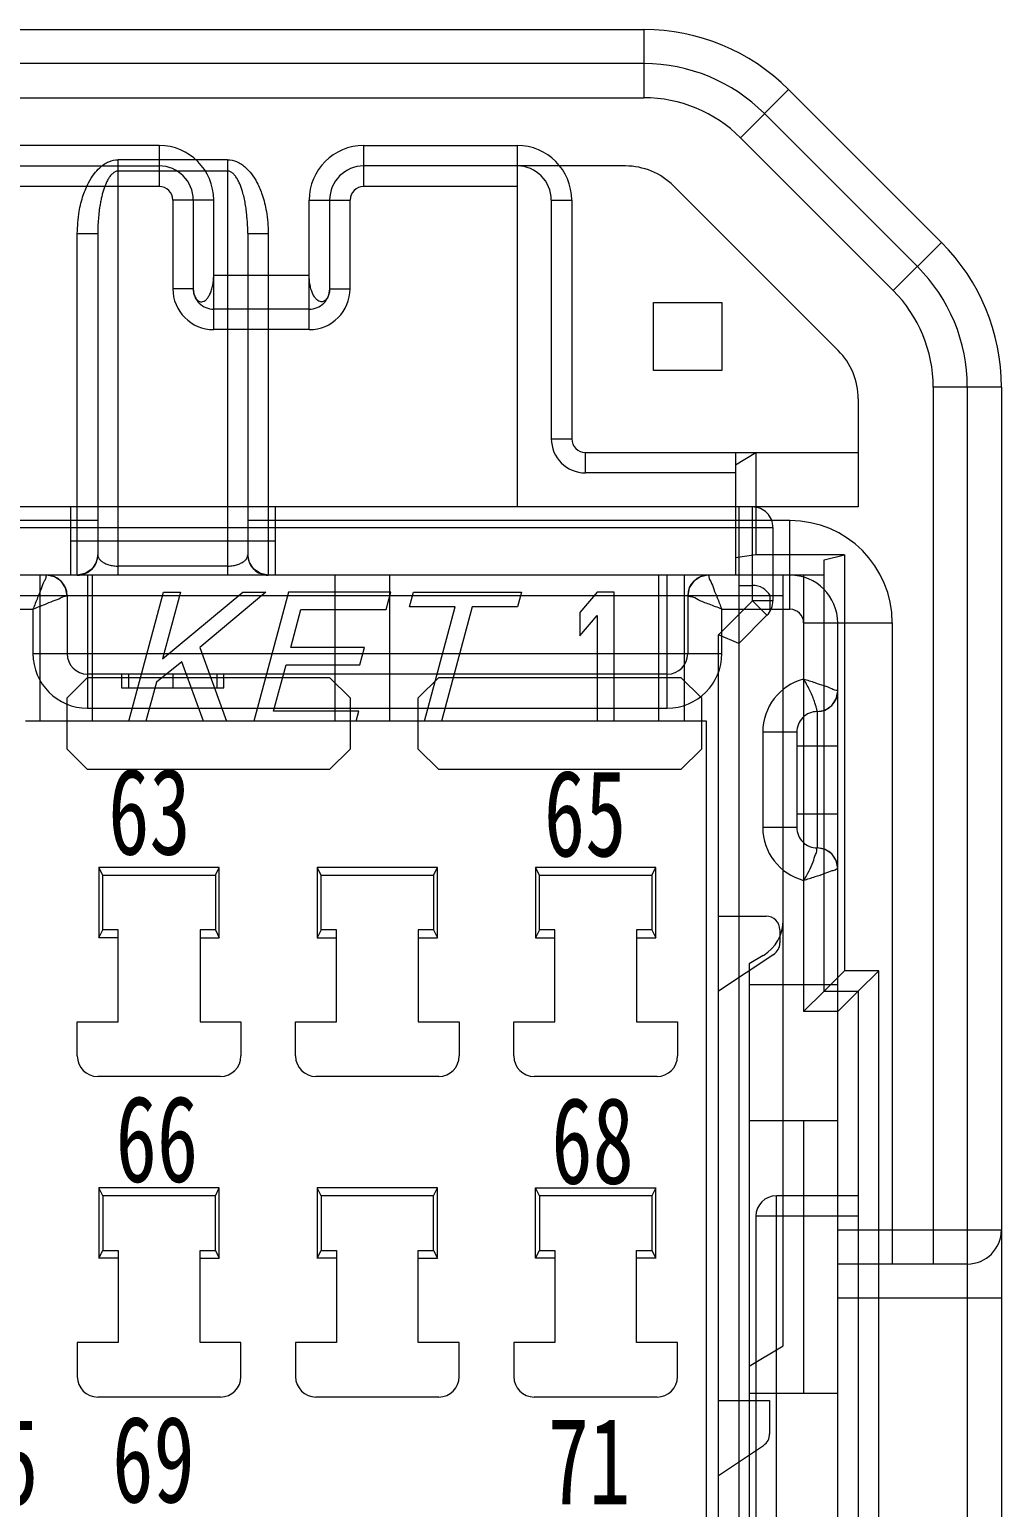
# Model space of a CAD drawing. Header units: inches. Extents: x 47316 to 59086, y 3141 to 11743.
# Drawn here: x 54999.47 to 55027.52, y 9651.85 to 9694.51 of the extents above; entities that cross this region are included whole.
import ezdxf

# ---------------------------------------------------------------- set-up
doc = ezdxf.new("R2010")
doc.units = ezdxf.units.IN
doc.header["$MEASUREMENT"] = 0
doc.styles.get("Standard").update_dxf_attribs({"font": ''})
doc.styles.get('Standard').set_extended_font_data('SimSun')

msp = doc.modelspace()

# ---------------------------------------------------------------- linework, layer by layer
at = {"color": 0, "linetype": 'Continuous', "lineweight": 15}
for p, q in [((54932.135, 9694.508), (55017.204, 9694.508)), ((55017.204, 9694.508), (55017.204, 9692.54)), ((55017.204, 9693.524), (54932.135, 9693.524)), ((55019.988, 9691.386), (55021.379, 9692.778)), ((55021.379, 9692.778), (55025.794, 9688.364)), ((54992.878, 9692.54), (55017.204, 9692.54)), ((55025.098, 9687.668), (55020.684, 9692.082)), ((55003.213, 9691.162), (54954.492, 9691.162)), ((55003.213, 9691.162), (55003.213, 9689.981)), ((55009.118, 9689.981), (55009.118, 9691.162)), ((55009.118, 9691.162), (55013.547, 9691.162)), ((55013.547, 9691.162), (55013.547, 9680.729)), ((55024.402, 9686.972), (55019.988, 9691.386)), ((55002.032, 9678.76), (55002.032, 9690.757)), ((55002.032, 9690.757), (55005.181, 9690.757)), ((55005.181, 9690.757), (55005.181, 9678.76)), ((54993.862, 9690.571), (55003.213, 9690.571)), ((55005.181, 9690.417), (55002.032, 9690.422)), ((55016.669, 9690.571), (55009.118, 9690.571)), ((55003.213, 9689.981), (54998.292, 9689.981)), ((55013.547, 9689.981), (55009.118, 9689.981)), ((55018.061, 9689.995), (55022.813, 9685.242)), ((55004.788, 9689.587), (55003.607, 9689.587)), ((55003.607, 9689.587), (55003.607, 9687.028)), ((55004.197, 9689.587), (55004.197, 9687.028)), ((55004.788, 9685.847), (55004.788, 9689.587)), ((55007.544, 9685.847), (55007.544, 9689.587)), ((55007.544, 9689.587), (55008.725, 9689.587)), ((55008.134, 9689.587), (55008.134, 9687.028)), ((55008.725, 9687.028), (55008.725, 9689.587)), ((55014.532, 9689.587), (55015.122, 9689.587)), ((55014.532, 9689.587), (55014.532, 9682.697)), ((55015.122, 9689.587), (55015.122, 9682.697)), ((55000.851, 9678.76), (55000.851, 9688.621)), ((55000.851, 9688.621), (55001.441, 9688.621)), ((55001.441, 9688.621), (55001.441, 9679.351)), ((55005.772, 9688.621), (55005.772, 9679.351)), ((55005.772, 9688.621), (55006.362, 9688.621)), ((55006.362, 9688.621), (55006.362, 9678.76)), ((55025.794, 9688.364), (55024.402, 9686.972)), ((55004.788, 9687.421), (55007.544, 9687.421)), ((55004.197, 9687.028), (55003.607, 9687.028)), ((55008.134, 9687.028), (55008.725, 9687.028)), ((55007.544, 9686.437), (55004.788, 9686.437)), ((55017.484, 9684.666), (55017.484, 9686.634)), ((55017.484, 9686.634), (55019.453, 9686.634)), ((55019.453, 9686.634), (55019.453, 9684.666)), ((55007.544, 9685.847), (55004.788, 9685.847)), ((55019.453, 9684.666), (55017.484, 9684.666)), ((55023.39, 9683.85), (55023.39, 9680.729)), ((55027.524, 9684.188), (55025.555, 9684.188)), ((55025.555, 9684.188), (55025.555, 9658.878)), ((55026.54, 9613.883), (55026.54, 9684.188)), ((55027.524, 9684.188), (55027.524, 9613.883)), ((55014.532, 9682.697), (55015.122, 9682.697)), ((55015.516, 9682.303), (55023.39, 9682.303)), ((55015.516, 9681.713), (55015.516, 9682.303)), ((55019.847, 9681.949), (55020.437, 9682.303)), ((55019.847, 9682.303), (55019.847, 9678.76)), ((55020.437, 9682.303), (55020.437, 9679.351)), ((55019.847, 9681.713), (55015.516, 9681.713)), ((55023.39, 9680.729), (54929, 9680.729)), ((55000.654, 9680.729), (55000.654, 9678.76)), ((55006.559, 9680.729), (55006.559, 9678.76)), ((55019.945, 9680.729), (55019.945, 9643.524)), ((55020.339, 9678.02), (55020.339, 9680.729)), ((54928.41, 9680.138), (55020.929, 9680.138)), ((55001.441, 9680.335), (54976.835, 9680.335)), ((55021.421, 9680.335), (55005.772, 9680.335)), ((55020.929, 9680.138), (55020.929, 9678.02)), ((55021.421, 9677.776), (55021.421, 9680.335)), ((55006.559, 9679.744), (55000.654, 9679.744)), ((55001.396, 9679.125), (55001.269, 9678.933)), ((55001.441, 9679.351), (55001.396, 9679.125)), ((55005.817, 9679.125), (55005.772, 9679.351)), ((55005.944, 9678.933), (55005.817, 9679.125)), ((55020.437, 9679.351), (55019.847, 9679.262)), ((55022.996, 9679.351), (55020.437, 9679.351)), ((55022.406, 9679.203), (55022.996, 9679.351)), ((55022.406, 9666.752), (55022.406, 9679.203)), ((55022.996, 9679.351), (55022.996, 9667.343)), ((55022.406, 9678.76), (54927.918, 9678.76)), ((54999.768, 9678.76), (54999.768, 9674.55)), ((55000.19, 9678.715), (54999.965, 9678.76)), ((55000.382, 9678.587), (55000.19, 9678.715)), ((55001.076, 9678.805), (55000.851, 9678.76)), ((55001.269, 9678.933), (55001.076, 9678.805)), ((55001.146, 9678.76), (55001.146, 9674.922)), ((55001.284, 9678.76), (55001.284, 9674.55)), ((55002.032, 9679.033), (55005.181, 9679.033)), ((55006.136, 9678.805), (55005.944, 9678.933)), ((55006.362, 9678.76), (55006.136, 9678.805)), ((55008.282, 9678.76), (55008.282, 9674.55)), ((55009.857, 9678.76), (55009.857, 9674.55)), ((55017.622, 9678.76), (55017.622, 9674.55)), ((55017.878, 9674.922), (55017.878, 9678.76)), ((55018.37, 9678.76), (55018.37, 9674.55)), ((55018.834, 9678.715), (55018.642, 9678.587)), ((55019.059, 9678.76), (55018.834, 9678.715)), ((55021.225, 9656.516), (55021.225, 9678.76)), ((55021.815, 9678.76), (55021.815, 9666.162)), ((55000.51, 9678.396), (55000.382, 9678.587)), ((55000.555, 9678.17), (55000.51, 9678.396)), ((55002.34, 9674.55), (55003.337, 9678.268)), ((55003.829, 9678.268), (55003.313, 9676.341)), ((55003.313, 9676.341), (55005.633, 9678.268)), ((55003.337, 9678.268), (55003.829, 9678.268)), ((55006.289, 9678.268), (55004.387, 9676.676)), ((55005.633, 9678.268), (55006.289, 9678.268)), ((55006.946, 9678.268), (55005.949, 9674.55)), ((55009.898, 9678.268), (55006.946, 9678.268)), ((55009.764, 9677.765), (55009.898, 9678.268)), ((55010.442, 9677.849), (55010.555, 9678.268)), ((55010.555, 9678.268), (55013.671, 9678.268)), ((55013.671, 9678.268), (55013.559, 9677.849)), ((55015.851, 9678.268), (55015.358, 9677.682)), ((55016.343, 9678.268), (55015.851, 9678.268)), ((55016.343, 9674.55), (55016.343, 9678.268)), ((55018.514, 9678.396), (55018.469, 9678.17)), ((55018.642, 9678.587), (55018.514, 9678.396)), ((55019.945, 9678.465), (55020.339, 9678.465)), ((54928.114, 9678.17), (55021.225, 9678.17)), ((55000.555, 9678.17), (55000.555, 9676.496)), ((55011.755, 9677.849), (55010.442, 9677.849)), ((55010.871, 9674.55), (55011.755, 9677.849)), ((55012.247, 9677.849), (55011.363, 9674.55)), ((55013.559, 9677.849), (55012.247, 9677.849)), ((55018.469, 9678.17), (55018.469, 9676.496)), ((55019.355, 9677.036), (55020.339, 9678.02)), ((55020.929, 9678.02), (55020.339, 9678.02)), ((55020.339, 9678.02), (55020.756, 9677.603)), ((55020.85, 9677.725), (55020.85, 9678.17)), ((55020.929, 9678.03), (55020.929, 9678.02)), ((54951.146, 9677.776), (54999.571, 9677.776)), ((54999.571, 9677.776), (54999.571, 9676.496)), ((55007.011, 9676.676), (55007.303, 9677.765)), ((55007.303, 9677.765), (55009.764, 9677.765)), ((55015.358, 9677.682), (55015.358, 9677.011)), ((55015.358, 9677.011), (55015.851, 9677.598)), ((55015.851, 9677.598), (55015.851, 9674.55)), ((55019.453, 9676.496), (55019.453, 9677.776)), ((55019.453, 9677.776), (55021.421, 9677.776)), ((55020.756, 9677.603), (55019.945, 9676.792)), ((55019.355, 9643.536), (55019.355, 9677.036)), ((55019.945, 9676.792), (55019.355, 9677.036)), ((55021.815, 9677.382), (55024.374, 9677.382)), ((55022.799, 9639.111), (55022.799, 9677.382)), ((55024.374, 9677.382), (55024.374, 9658.878)), ((55004.387, 9676.676), (55005.155, 9674.55)), ((55009.144, 9676.676), (55007.011, 9676.676)), ((55009.009, 9676.174), (55009.144, 9676.676)), ((54999.571, 9676.496), (55019.453, 9676.496)), ((55003.864, 9676.258), (55003.133, 9675.671)), ((55004.497, 9674.55), (55003.864, 9676.258)), ((55006.518, 9674.834), (55006.877, 9676.174)), ((55006.877, 9676.174), (55009.009, 9676.174)), ((55000.555, 9675.217), (55001.146, 9675.807)), ((55017.878, 9675.906), (55001.146, 9675.906)), ((55001.146, 9675.807), (55008.134, 9675.807)), ((55002.13, 9675.906), (55002.13, 9675.512)), ((55002.328, 9675.906), (55002.328, 9675.512)), ((55003.607, 9675.906), (55003.607, 9675.512)), ((55004.885, 9675.512), (55004.885, 9675.906)), ((55005.083, 9675.512), (55005.083, 9675.906)), ((55008.134, 9675.807), (55008.725, 9675.217)), ((55010.693, 9675.217), (55011.284, 9675.807)), ((55011.284, 9675.807), (55018.272, 9675.807)), ((55018.272, 9675.807), (55018.862, 9675.217)), ((55002.13, 9675.512), (55005.083, 9675.512)), ((55003.133, 9675.671), (55002.833, 9674.55)), ((55022.755, 9675.188), (55022.799, 9675.414)), ((55000.555, 9673.74), (55000.555, 9675.217)), ((55001.146, 9674.922), (55017.878, 9674.922)), ((55008.725, 9675.217), (55008.725, 9673.74)), ((55010.693, 9673.74), (55010.693, 9675.217)), ((55018.862, 9675.217), (55018.862, 9673.74)), ((55022.209, 9674.823), (55022.435, 9674.868)), ((55022.435, 9674.868), (55022.627, 9674.996)), ((55022.627, 9674.996), (55022.755, 9675.188)), ((55019.007, 9674.55), (54999.357, 9674.55)), ((55008.978, 9674.834), (55006.518, 9674.834)), ((55008.902, 9674.55), (55008.978, 9674.834)), ((55019.007, 9631.122), (55019.007, 9674.55)), ((55022.209, 9674.823), (55022.209, 9670.886)), ((55021.618, 9674.232), (55020.634, 9674.232)), ((55020.634, 9674.232), (55020.634, 9671.477)), ((55021.618, 9674.232), (55021.618, 9671.477)), ((55001.146, 9673.15), (55000.555, 9673.74)), ((55008.725, 9673.74), (55008.134, 9673.15)), ((55011.284, 9673.15), (55010.693, 9673.74)), ((55018.862, 9673.74), (55018.272, 9673.15)), ((55021.618, 9673.839), (55022.799, 9673.839)), ((55008.134, 9673.15), (55001.146, 9673.15)), ((55018.272, 9673.15), (55011.284, 9673.15)), ((55021.618, 9671.87), (55022.799, 9671.87)), ((55021.618, 9671.477), (55020.634, 9671.477)), ((55022.435, 9670.841), (55022.209, 9670.886)), ((55022.626, 9670.713), (55022.435, 9670.841)), ((55022.754, 9670.521), (55022.626, 9670.713)), ((55004.95, 9670.326), (55001.475, 9670.326)), ((55001.475, 9670.326), (55001.475, 9668.297)), ((55001.589, 9670.099), (55001.475, 9670.326)), ((55004.837, 9670.099), (55004.95, 9670.326)), ((55004.95, 9668.297), (55004.95, 9670.326)), ((55011.25, 9670.326), (55007.774, 9670.326)), ((55007.774, 9670.326), (55007.774, 9668.297)), ((55007.888, 9670.099), (55007.774, 9670.326)), ((55011.136, 9670.099), (55011.25, 9670.326)), ((55011.25, 9668.297), (55011.25, 9670.326)), ((55017.549, 9670.326), (55014.074, 9670.326)), ((55014.074, 9670.326), (55014.074, 9668.297)), ((55014.187, 9670.099), (55014.074, 9670.326)), ((55017.435, 9670.099), (55017.549, 9670.326)), ((55017.549, 9668.297), (55017.549, 9670.326)), ((55022.799, 9670.296), (55022.754, 9670.521)), ((55001.589, 9668.524), (55001.589, 9670.099)), ((55001.589, 9670.099), (55004.837, 9670.099)), ((55004.837, 9670.099), (55004.837, 9668.524)), ((55007.888, 9668.524), (55007.888, 9670.099)), ((55007.888, 9670.099), (55011.136, 9670.099)), ((55011.136, 9670.099), (55011.136, 9668.524)), ((55014.187, 9668.524), (55014.187, 9670.099)), ((55014.187, 9670.099), (55017.435, 9670.099)), ((55017.435, 9670.099), (55017.435, 9668.524)), ((55019.355, 9668.918), (55020.732, 9668.918)), ((55001.475, 9668.297), (55001.589, 9668.524)), ((55002.032, 9668.524), (55001.589, 9668.524)), ((55002.032, 9665.866), (55002.032, 9668.524)), ((55004.837, 9668.524), (55004.394, 9668.524)), ((55004.394, 9668.524), (55004.394, 9665.866)), ((55004.837, 9668.524), (55004.95, 9668.297)), ((55007.888, 9668.524), (55007.774, 9668.297)), ((55008.331, 9668.524), (55007.888, 9668.524)), ((55008.331, 9665.866), (55008.331, 9668.524)), ((55011.136, 9668.524), (55010.693, 9668.524)), ((55010.693, 9668.524), (55010.693, 9665.866)), ((55011.136, 9668.524), (55011.25, 9668.297)), ((55014.187, 9668.524), (55014.074, 9668.297)), ((55014.63, 9668.524), (55014.187, 9668.524)), ((55014.63, 9665.866), (55014.63, 9668.524)), ((55017.435, 9668.524), (55016.992, 9668.524)), ((55016.992, 9668.524), (55016.992, 9665.866)), ((55017.435, 9668.524), (55017.549, 9668.297)), ((55021.126, 9668.524), (55021.126, 9668.144)), ((55002.032, 9668.297), (55001.475, 9668.297)), ((55004.394, 9668.297), (55004.95, 9668.297)), ((55007.774, 9668.297), (55008.331, 9668.297)), ((55010.693, 9668.297), (55011.25, 9668.297)), ((55014.074, 9668.297), (55014.63, 9668.297)), ((55016.992, 9668.297), (55017.549, 9668.297)), ((55020.951, 9667.816), (55019.355, 9666.752)), ((55020.651, 9667.786), (55020.24, 9667.54)), ((55020.951, 9667.816), (55020.944, 9667.812)), ((55020.24, 9667.54), (55020.24, 9631.122)), ((55022.996, 9667.343), (55022.406, 9666.752)), ((55023.981, 9667.343), (55022.996, 9667.343)), ((55023.39, 9666.752), (55023.981, 9667.343)), ((55023.981, 9630.729), (55023.981, 9667.343)), ((55020.24, 9666.949), (55022.799, 9666.949)), ((55021.815, 9666.162), (55022.406, 9666.752)), ((55022.406, 9666.752), (55023.39, 9666.752)), ((55022.799, 9666.162), (55023.39, 9666.752)), ((55023.39, 9666.752), (55023.39, 9631.319)), ((55022.799, 9666.162), (55021.815, 9666.162)), ((55000.851, 9664.882), (55000.851, 9665.866)), ((55000.851, 9665.866), (55002.032, 9665.866)), ((55004.394, 9665.866), (55005.575, 9665.866)), ((55005.575, 9665.866), (55005.575, 9664.882)), ((55007.15, 9664.882), (55007.15, 9665.866)), ((55007.15, 9665.866), (55008.331, 9665.866)), ((55010.693, 9665.866), (55011.874, 9665.866)), ((55011.874, 9665.866), (55011.874, 9664.882)), ((55013.449, 9664.882), (55013.449, 9665.866)), ((55013.449, 9665.866), (55014.63, 9665.866)), ((55016.992, 9665.866), (55018.173, 9665.866)), ((55018.173, 9665.866), (55018.173, 9664.882)), ((55004.984, 9664.292), (55001.441, 9664.292)), ((55011.284, 9664.292), (55007.74, 9664.292)), ((55017.583, 9664.292), (55014.04, 9664.292)), ((55022.799, 9663.012), (55020.24, 9663.012)), ((55021.815, 9663.012), (55021.815, 9655.138)), ((55004.95, 9661.074), (55001.475, 9661.074)), ((55001.475, 9661.074), (55001.475, 9659.045)), ((55001.589, 9660.847), (55001.475, 9661.074)), ((55004.837, 9660.847), (55001.589, 9660.847)), ((55001.589, 9660.847), (55001.589, 9659.272)), ((55004.837, 9660.847), (55004.95, 9661.074)), ((55004.837, 9659.272), (55004.837, 9660.847)), ((55004.95, 9659.045), (55004.95, 9661.074)), ((55011.25, 9661.074), (55007.774, 9661.074)), ((55007.774, 9661.074), (55007.774, 9659.045)), ((55007.888, 9660.847), (55007.774, 9661.074)), ((55011.136, 9660.847), (55007.888, 9660.847)), ((55007.888, 9660.847), (55007.888, 9659.272)), ((55011.136, 9660.847), (55011.25, 9661.074)), ((55011.136, 9659.272), (55011.136, 9660.847)), ((55011.25, 9659.045), (55011.25, 9661.074)), ((55014.074, 9659.045), (55014.074, 9661.074)), ((55014.074, 9661.074), (55017.549, 9661.074)), ((55014.187, 9660.847), (55014.074, 9661.074)), ((55017.435, 9660.847), (55014.187, 9660.847)), ((55014.187, 9660.847), (55014.187, 9659.272)), ((55017.549, 9661.074), (55017.435, 9660.847)), ((55017.435, 9660.847), (55017.435, 9659.272)), ((55017.549, 9659.045), (55017.549, 9661.074)), ((55021.028, 9637.225), (55021.028, 9660.847)), ((55023.39, 9660.847), (55021.028, 9660.847)), ((55020.437, 9660.256), (55020.437, 9637.815)), ((55023.39, 9660.256), (55020.437, 9660.256)), ((55022.799, 9659.862), (55027.524, 9659.862)), ((55001.475, 9659.045), (55001.589, 9659.272)), ((55001.589, 9659.272), (55002.032, 9659.272)), ((55002.032, 9659.272), (55002.032, 9656.614)), ((55004.394, 9656.614), (55004.394, 9659.272)), ((55004.394, 9659.272), (55004.837, 9659.272)), ((55004.837, 9659.272), (55004.95, 9659.045)), ((55007.774, 9659.045), (55007.888, 9659.272)), ((55007.888, 9659.272), (55008.331, 9659.272)), ((55008.331, 9659.272), (55008.331, 9656.614)), ((55010.693, 9656.614), (55010.693, 9659.272)), ((55010.693, 9659.272), (55011.136, 9659.272)), ((55011.136, 9659.272), (55011.25, 9659.045)), ((55014.074, 9659.045), (55014.187, 9659.272)), ((55014.187, 9659.272), (55014.63, 9659.272)), ((55014.63, 9659.272), (55014.63, 9656.614)), ((55016.992, 9656.614), (55016.992, 9659.272)), ((55016.992, 9659.272), (55017.435, 9659.272)), ((55017.435, 9659.272), (55017.549, 9659.045)), ((55002.032, 9659.045), (55001.475, 9659.045)), ((55004.394, 9659.045), (55004.95, 9659.045)), ((55008.331, 9659.045), (55007.774, 9659.045)), ((55010.693, 9659.045), (55011.25, 9659.045)), ((55014.63, 9659.045), (55014.074, 9659.045)), ((55017.549, 9659.045), (55016.992, 9659.045)), ((55026.54, 9658.878), (55022.799, 9658.878)), ((55027.524, 9657.894), (55022.799, 9657.894)), ((55002.032, 9656.614), (55000.851, 9656.614)), ((55000.851, 9656.614), (55000.851, 9655.63)), ((55005.575, 9656.614), (55004.394, 9656.614)), ((55005.575, 9655.63), (55005.575, 9656.614)), ((55008.331, 9656.614), (55007.15, 9656.614)), ((55007.15, 9656.614), (55007.15, 9655.63)), ((55011.874, 9656.614), (55010.693, 9656.614)), ((55011.874, 9655.63), (55011.874, 9656.614)), ((55014.63, 9656.614), (55013.449, 9656.614)), ((55013.449, 9656.614), (55013.449, 9655.63)), ((55018.173, 9656.614), (55016.992, 9656.614)), ((55018.173, 9655.63), (55018.173, 9656.614)), ((55020.24, 9655.925), (55021.225, 9656.516)), ((55001.441, 9655.04), (55004.984, 9655.04)), ((55007.74, 9655.04), (55011.284, 9655.04)), ((55014.04, 9655.04), (55017.583, 9655.04)), ((55019.355, 9654.941), (55020.831, 9654.941)), ((55022.799, 9655.138), (55020.24, 9655.138)), ((55020.831, 9654.941), (55020.831, 9653.971)), ((55020.831, 9653.978), (55020.831, 9653.971)), ((55019.355, 9652.776), (55020.656, 9653.643))]:
    msp.add_line(p, q, dxfattribs=at)
for centre, radius, start, end in [((55017.204, 9688.603), 5.906, 45, 90), ((55017.204, 9688.603), 4.921, 45, 90), ((55017.204, 9688.603), 3.937, 45, 90), ((55003.213, 9689.587), 1.575, 360, 90), ((55009.118, 9689.587), 1.575, 90, 180), ((55013.547, 9689.587), 1.575, 360, 90), ((55003.213, 9689.587), 0.984, 0.0004, 89.9996), ((55009.118, 9689.587), 0.984, 90.0004, 179.9996), ((55013.547, 9689.587), 0.984, 0.0018, 89.9982), ((55016.669, 9688.602), 1.969, 45.0042, 89.9958), ((55003.213, 9689.587), 0.394, 360, 90), ((55009.118, 9689.587), 0.394, 90, 180), ((55021.618, 9684.188), 5.906, 0, 45), ((55021.618, 9684.188), 4.921, 0, 45), ((55004.788, 9687.028), 1.181, 180, 270), ((55004.788, 9687.028), 0.591, 179.9999, 270.0001), ((55007.544, 9687.028), 1.181, 270, 360), ((55007.544, 9687.028), 0.591, 269.9999, 0.0001), ((55021.618, 9684.188), 3.937, 0, 45), ((55021.421, 9683.85), 1.969, 0.0042, 44.9958), ((55015.516, 9682.697), 0.984, 180.0018, 269.9982), ((55015.516, 9682.697), 0.394, 180, 270), ((55020.339, 9680.138), 0.591, 359.9991, 90.0009), ((55021.421, 9677.382), 2.953, 0.0002, 89.9998), ((55000.851, 9679.351), 0.591, 270, 0.0002), ((55006.362, 9679.351), 0.591, 179.9998, 270), ((54999.965, 9678.17), 0.591, 0, 89.9981), ((55019.059, 9678.17), 0.591, 90.0019, 180), ((55021.421, 9677.382), 1.378, 0.0006, 89.9994), ((55020.339, 9677.874), 0.591, 30.0091, 89.9948), ((55020.339, 9678.02), 0.591, 315, 0.8982), ((55021.421, 9677.382), 0.394, 0, 90), ((55001.146, 9676.496), 1.575, 180, 270), ((55001.146, 9676.496), 0.591, 180.0001, 269.9998), ((55017.878, 9676.496), 1.575, 270, 0), ((55017.878, 9676.496), 0.591, 270.0002, 359.9999), ((55022.209, 9674.232), 1.575, 104.4773, 180), ((55022.209, 9675.414), 0.591, 270, 0), ((55022.209, 9674.232), 0.591, 90, 180.0012), ((55022.209, 9671.477), 1.575, 180, 255.5247), ((55022.209, 9671.477), 0.591, 179.9988, 270.0001), ((55022.209, 9670.295), 0.591, 360, 90), ((55020.732, 9668.524), 0.394, 0, 90), ((55020.044, 9668.799), 1.181, 300.9638, 0), ((55020.732, 9668.144), 0.394, 302.5692, 359.9948), ((55001.441, 9664.882), 0.591, 180, 270), ((55004.984, 9664.882), 0.591, 270, 360), ((55007.74, 9664.882), 0.591, 180, 270), ((55011.284, 9664.882), 0.591, 270, 360), ((55014.04, 9664.882), 0.591, 180, 270), ((55017.583, 9664.882), 0.591, 270, 360), ((55021.028, 9660.256), 0.591, 90.0063, 179.9937), ((55026.54, 9659.862), 0.984, 270, 0), ((55001.441, 9655.63), 0.591, 180, 270), ((55004.984, 9655.63), 0.591, 270, 0), ((55007.74, 9655.63), 0.591, 180, 270), ((55011.284, 9655.63), 0.591, 270, 360), ((55014.04, 9655.63), 0.591, 180, 270), ((55017.583, 9655.63), 0.591, 270, 0), ((55020.437, 9653.971), 0.394, 303.6952, 1.1208)]:
    msp.add_arc(centre, radius, start, end, dxfattribs=at)
for points, knots in [([(55000.851, 9688.621), (55000.857, 9688.833), (55000.879, 9689.21), (55001.003, 9689.702), (55001.154, 9690.065), (55001.318, 9690.33), (55001.509, 9690.545), (55001.742, 9690.706), (55001.94, 9690.75), (55002.032, 9690.75)], [0, 0, 0, 0, 0.240796, 0.425988, 0.571416, 0.685239, 0.777652, 0.896096, 1, 1, 1, 1]), ([(55005.181, 9690.75), (55005.272, 9690.751), (55005.468, 9690.707), (55005.7, 9690.548), (55005.892, 9690.335), (55006.057, 9690.07), (55006.209, 9689.706), (55006.333, 9689.213), (55006.356, 9688.834), (55006.362, 9688.621)], [0, 0, 0, 0, 0.102613, 0.220339, 0.313047, 0.42655, 0.572053, 0.757953, 1, 1, 1, 1]), ([(55002.032, 9690.422), (55002.023, 9690.422), (55001.999, 9690.421), (55001.961, 9690.411), (55001.905, 9690.384), (55001.841, 9690.331), (55001.775, 9690.248), (55001.718, 9690.152), (55001.651, 9690.009), (55001.599, 9689.854), (55001.556, 9689.693), (55001.529, 9689.568), (55001.505, 9689.441), (55001.481, 9689.284), (55001.461, 9689.097), (55001.446, 9688.881), (55001.442, 9688.722), (55001.441, 9688.636), (55001.441, 9688.621)], [0, 0, 0, 0, 0.0136, 0.035399, 0.058026, 0.106481, 0.159253, 0.215394, 0.273994, 0.395971, 0.459299, 0.523374, 0.588018, 0.653103, 0.761595, 0.870634, 0.977347, 1, 1, 1, 1]), ([(55005.772, 9688.621), (55005.772, 9688.677), (55005.769, 9688.844), (55005.755, 9689.073), (55005.729, 9689.304), (55005.701, 9689.484), (55005.665, 9689.661), (55005.615, 9689.853), (55005.557, 9690.021), (55005.49, 9690.16), (55005.434, 9690.253), (55005.369, 9690.333), (55005.295, 9690.394), (55005.229, 9690.42), (55005.191, 9690.422), (55005.181, 9690.422)], [0, 0, 0, 0, 0.084515, 0.251217, 0.342992, 0.43411, 0.524288, 0.613083, 0.732167, 0.789343, 0.844104, 0.895582, 0.942899, 0.986169, 1, 1, 1, 1]), ([(55004.197, 9687.028), (55004.197, 9687.011), (55004.198, 9686.977), (55004.205, 9686.924), (55004.218, 9686.868), (55004.238, 9686.811), (55004.267, 9686.757), (55004.304, 9686.707), (55004.352, 9686.668), (55004.411, 9686.647), (55004.479, 9686.652), (55004.548, 9686.688), (55004.612, 9686.754), (55004.671, 9686.846), (55004.72, 9686.964), (55004.758, 9687.103), (55004.782, 9687.258), (55004.788, 9687.366), (55004.788, 9687.421)], [0, 0, 0, 0, 0.035169, 0.0737, 0.114777, 0.157887, 0.202213, 0.246304, 0.289738, 0.332799, 0.378375, 0.431201, 0.495403, 0.573261, 0.664697, 0.768723, 0.881723, 1, 1, 1, 1]), ([(55008.134, 9687.028), (55008.134, 9687.011), (55008.133, 9686.977), (55008.126, 9686.924), (55008.113, 9686.868), (55008.093, 9686.811), (55008.065, 9686.756), (55008.027, 9686.707), (55007.979, 9686.668), (55007.92, 9686.647), (55007.852, 9686.652), (55007.783, 9686.689), (55007.719, 9686.754), (55007.66, 9686.846), (55007.611, 9686.964), (55007.573, 9687.104), (55007.549, 9687.258), (55007.544, 9687.366), (55007.544, 9687.421)], [0, 0, 0, 0, 0.035247, 0.073792, 0.114829, 0.157983, 0.202326, 0.246407, 0.28984, 0.332905, 0.378484, 0.431323, 0.495515, 0.573349, 0.664773, 0.768714, 0.881765, 1, 1, 1, 1]), ([(55001.441, 9679.351), (55001.441, 9679.321), (55001.456, 9679.265), (55001.507, 9679.195), (55001.58, 9679.136), (55001.678, 9679.085), (55001.776, 9679.053), (55001.865, 9679.035), (55001.938, 9679.026), (55001.994, 9679.023), (55002.025, 9679.023), (55002.032, 9679.023)], [0, 0, 0, 0, 0.120064, 0.226155, 0.35133, 0.50036, 0.674831, 0.770735, 0.870969, 0.973863, 1, 1, 1, 1]), ([(55005.181, 9679.023), (55005.187, 9679.023), (55005.219, 9679.023), (55005.275, 9679.026), (55005.348, 9679.035), (55005.437, 9679.053), (55005.536, 9679.085), (55005.634, 9679.136), (55005.707, 9679.196), (55005.758, 9679.266), (55005.772, 9679.322), (55005.772, 9679.351)], [0, 0, 0, 0, 0.024589, 0.128066, 0.228877, 0.325305, 0.500607, 0.650206, 0.775739, 0.882078, 1, 1, 1, 1]), ([(54999.965, 9678.76), (54999.948, 9678.76), (54999.949, 9678.665), (54999.873, 9678.566), (54999.805, 9678.348), (54999.693, 9678.086), (54999.617, 9677.888), (54999.571, 9677.776)], [0, 0, 0, 0, 0.047715, 0.179894, 0.403899, 0.658018, 1, 1, 1, 1]), ([(55019.059, 9678.76), (55019.077, 9678.76), (55019.076, 9678.66), (55019.154, 9678.559), (55019.222, 9678.341), (55019.333, 9678.082), (55019.408, 9677.886), (55019.453, 9677.776)], [0, 0, 0, 0, 0.051499, 0.189029, 0.41102, 0.662091, 1, 1, 1, 1]), ([(55000.555, 9678.17), (55000.555, 9678.151), (55000.454, 9678.152), (55000.353, 9678.074), (55000.135, 9678.006), (54999.876, 9677.895), (54999.681, 9677.821), (54999.571, 9677.776)], [0, 0, 0, 0, 0.052645, 0.190293, 0.413498, 0.664059, 1, 1, 1, 1]), ([(55019.453, 9677.776), (55019.332, 9677.826), (55019.111, 9677.92), (55018.782, 9678.023), (55018.631, 9678.143), (55018.469, 9678.142), (55018.469, 9678.17)], [0, 0, 0, 0, 0.370296, 0.693514, 0.922107, 1, 1, 1, 1]), ([(55022.799, 9675.414), (55022.799, 9675.429), (55022.709, 9675.428), (55022.612, 9675.501), (55022.391, 9675.563), (55022.127, 9675.661), (55021.927, 9675.722), (55021.815, 9675.757)], [0, 0, 0, 0, 0.043803, 0.174283, 0.402895, 0.662969, 1, 1, 1, 1]), ([(55022.207, 9674.83), (55022.207, 9674.834), (55022.202, 9674.856), (55022.19, 9674.91), (55022.166, 9675), (55022.128, 9675.118), (55022.075, 9675.259), (55022.006, 9675.414), (55021.921, 9675.579), (55021.855, 9675.693), (55021.818, 9675.753), (55021.815, 9675.757)], [0.0071419, 0.0071419, 0.0071419, 0.0071419, 0.0180245, 0.075054, 0.1678662, 0.2917637, 0.4412933, 0.6106162, 0.7935143, 0.9842596, 1, 1, 1, 1]), ([(55021.815, 9669.952), (55021.871, 9670.04), (55021.967, 9670.216), (55022.087, 9670.458), (55022.145, 9670.683), (55022.211, 9670.783), (55022.192, 9670.886), (55022.209, 9670.886)], [0, 0, 0, 0, 0.307712, 0.585092, 0.808128, 0.951288, 1, 1, 1, 1]), ([(55021.815, 9669.952), (55021.926, 9669.988), (55022.135, 9670.055), (55022.402, 9670.139), (55022.626, 9670.241), (55022.716, 9670.241), (55022.799, 9670.309), (55022.799, 9670.295)], [0, 0, 0, 0, 0.334759, 0.623798, 0.837227, 0.96255, 1, 1, 1, 1])]:
    msp.add_open_spline(points, degree=3, knots=knots, dxfattribs=at)
msp.add_open_spline([(55022.209, 9674.823), (55022.208, 9674.825), (55022.208, 9674.828), (55022.207, 9674.83)], degree=3, dxfattribs=at)

# ---------------------------------------------------------------- texts
at = {"color": 0, "lineweight": 15, "width": 0.7}
for s, p in [('63', (55001.743, 9670.694)), ('65', (55014.318, 9670.642)), ('66', (55001.958, 9661.246)), ('68', (55014.533, 9661.194)), ('35', (54997.351, 9651.923)), ('69', (55001.858, 9651.995)), ('71', (55014.432, 9651.943))]:
    msp.add_text(s, height=2.5, dxfattribs=at).set_placement(p)

doc.saveas('drawing.dxf')
